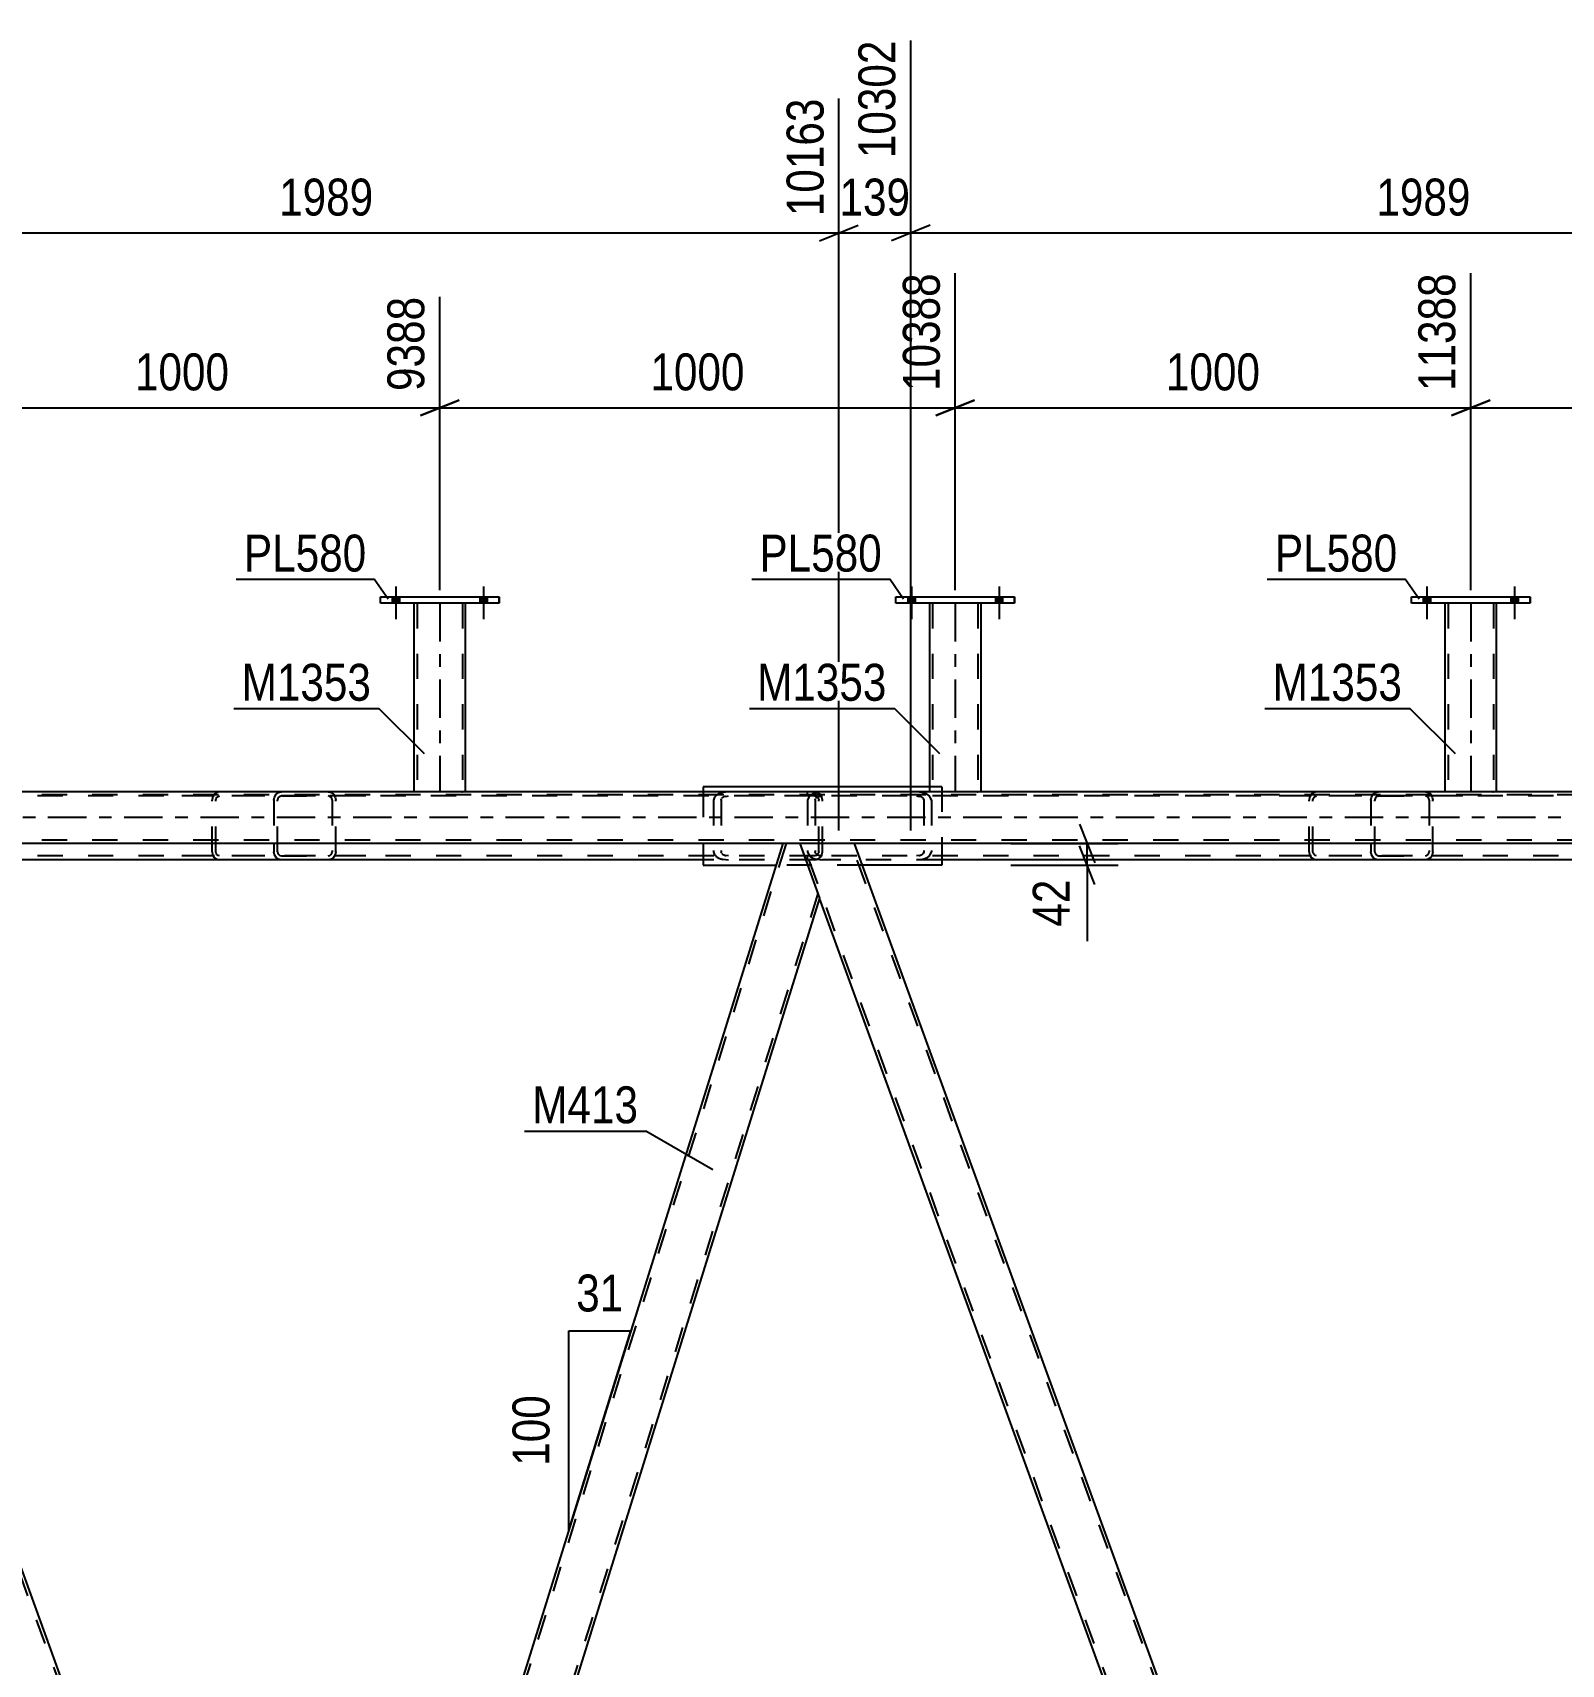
# Model space of a CAD drawing. Header units: millimetres. Extents: x -815 to 374, y -743 to 98.
# Drawn here: x -430 to -311.3, y -616.3 to -489.7 of the extents above; entities that cross this region are included whole.
import ezdxf

# ---------------------------------------------------------------- set-up
doc = ezdxf.new("R2010")
doc.units = ezdxf.units.MM
doc.linetypes.add('DXK_LINE_DOT2', pattern=[3.9198, 1.9599, -1.9599])
doc.linetypes.add('DXK_LINE_DOT3', pattern=[5.9187, 2.979, -0.9799, 0.9799, -0.9799])
doc.styles.add('Arial Narrow', font='ARIALN.TTF', dxfattribs={"height": 0.2})

# ---------------------------------------------------------------- blocks, each defined once
blk = doc.blocks.new('Part-232933173-8762 - 8685')
at = {"color": 2, "linetype": 'Continuous'}
for p, q in [((-451.3, -552.58), (-455.56, -552.58)), ((-408.45, -670.33), (-451.3, -552.58)), ((-454.01, -556.83), (-411.52, -673.58))]:
    blk.add_line(p, q, dxfattribs=at)
at = {"color": 7, "linetype": 'DXK_LINE_DOT2'}
for p, q in [((-455.56, -552.58), (-454.01, -556.83)), ((-411.27, -673.58), (-455.31, -552.58)), ((-407.52, -673.58), (-451.56, -552.58)), ((-407.26, -673.58), (-408.45, -670.33)), ((-411.52, -673.58), (-407.26, -673.58))]:
    blk.add_line(p, q, dxfattribs=at)
blk = doc.blocks.new('Bolt-232933173-46726 - 8685')
at = {"linetype": 'Continuous'}
for points in [[(-321.48, -533.46), (-322.04, -533.46), (-322.04, -533.94), (-321.48, -533.94)], [(-321.48, -533.46), (-322.04, -533.46), (-322.04, -533.94), (-321.48, -533.94)], [(-314.68, -533.46), (-315.24, -533.46), (-315.24, -533.94), (-314.68, -533.94)], [(-314.68, -533.46), (-315.24, -533.46), (-315.24, -533.94), (-314.68, -533.94)]]:
    blk.add_hatch(color=1, dxfattribs=at).paths.add_polyline_path(points)
at = {"color": 1, "linetype": 'Continuous'}
for p, q in [((-321.76, -532.66), (-321.76, -535.18)), ((-321.76, -532.66), (-321.76, -535.18)), ((-314.96, -532.66), (-314.96, -535.18)), ((-314.96, -532.66), (-314.96, -535.18)), ((-322.04, -533.46), (-322.04, -533.94)), ((-322.04, -533.46), (-322.04, -533.94)), ((-321.48, -533.46), (-321.48, -533.94)), ((-321.48, -533.46), (-321.48, -533.94)), ((-315.24, -533.46), (-315.24, -533.94)), ((-315.24, -533.46), (-315.24, -533.94)), ((-314.68, -533.46), (-314.68, -533.94)), ((-314.68, -533.46), (-314.68, -533.94))]:
    blk.add_line(p, q, dxfattribs=at)
blk = doc.blocks.new('Part-232933173-8705 - 8685')
at = {"color": 7, "linetype": 'DXK_LINE_DOT2'}
for p, q in [((-369.73, -548.98), (-369.82, -549.22)), ((-369.82, -549.22), (-369.82, -553.22)), ((-369.24, -549.22), (-369.19, -549.1)), ((-369.24, -549.22), (-369.24, -553.22)), ((-368.65, -548.58), (-369.1, -548.63)), ((-368.88, -548.93), (-368.65, -548.9)), ((-326.24, -548.58), (-368.65, -548.58)), ((-318.96, -548.9), (-368.65, -548.9)), ((-318.96, -548.58), (-361.37, -548.58)), ((-360.93, -548.63), (-361.37, -548.58)), ((-361.37, -548.9), (-361.15, -548.93)), ((-360.84, -549.1), (-360.79, -549.22)), ((-360.79, -549.22), (-360.79, -553.22)), ((-360.21, -549.22), (-360.3, -548.98)), ((-360.21, -549.22), (-360.21, -553.22)), ((-369.82, -553.22), (-369.73, -553.47)), ((-369.19, -553.35), (-369.24, -553.22)), ((-369.1, -553.81), (-368.65, -553.86)), ((-368.65, -553.54), (-368.88, -553.52)), ((-318.96, -553.54), (-368.65, -553.54)), ((-359.41, -553.86), (-368.65, -553.86)), ((-359.41, -553.86), (-366.02, -553.86)), ((-361.15, -553.52), (-361.37, -553.54)), ((-361.37, -553.86), (-360.93, -553.81)), ((-360.79, -553.22), (-360.84, -553.35)), ((-360.3, -553.47), (-360.21, -553.22)), ((-318.96, -553.86), (-325.51, -553.86))]:
    blk.add_line(p, q, dxfattribs=at)
at = {"color": 2, "linetype": 'Continuous'}
blk.add_line((-325.51, -553.86), (-359.41, -553.86), dxfattribs=at)
at = {"color": 7, "linetype": 'DXK_LINE_DOT2'}
for centre, radius, start, end in [((-368.92, -549.71), 1.09, 99.5182, 138.0638), ((-368.79, -549.46), 0.545, 99.5182, 138.0638), ((-361.24, -549.46), 0.545, 41.9363, 80.4819), ((-361.11, -549.71), 1.09, 41.9363, 80.4819), ((-368.92, -552.74), 1.09, 221.9363, 260.4819), ((-368.79, -552.98), 0.545, 221.9363, 260.4819), ((-361.24, -552.98), 0.545, 279.5182, 318.0638), ((-361.11, -552.74), 1.09, 279.5182, 318.0638)]:
    blk.add_arc(centre, radius, start, end, dxfattribs=at)
blk = doc.blocks.new('Part-232933173-8706 - 8685')
at = {"color": 7, "linetype": 'DXK_LINE_DOT2'}
for p, q in [((-326.1, -549.22), (-326.05, -548.98)), ((-326.1, -549.22), (-326.1, -552.58)), ((-326.05, -548.98), (-325.93, -548.77)), ((-325.93, -548.77), (-325.74, -548.63)), ((-325.78, -549.1), (-325.8, -549.22)), ((-325.8, -553.22), (-325.8, -549.22)), ((-325.72, -549), (-325.78, -549.1)), ((-325.74, -548.63), (-325.51, -548.58)), ((-325.63, -548.93), (-325.72, -549)), ((-325.51, -548.9), (-325.63, -548.93)), ((-284.11, -548.58), (-325.51, -548.58)), ((-325.51, -548.9), (-321.87, -548.9)), ((-284.5, -548.9), (-325.51, -548.9)), ((-321.87, -548.58), (-321.65, -548.63)), ((-321.76, -548.93), (-321.87, -548.9)), ((-321.67, -549), (-321.76, -548.93)), ((-321.61, -549.1), (-321.67, -549)), ((-321.65, -548.63), (-321.46, -548.77)), ((-321.58, -549.22), (-321.61, -549.1)), ((-321.58, -549.22), (-321.58, -553.22)), ((-321.46, -548.77), (-321.34, -548.98)), ((-321.34, -548.98), (-321.29, -549.22)), ((-321.29, -553.22), (-321.29, -549.22)), ((-291.89, -548.98), (-291.98, -549.22)), ((-291.98, -549.22), (-291.98, -553.22)), ((-291.4, -549.22), (-291.36, -549.1)), ((-291.4, -549.22), (-291.4, -553.22)), ((-290.82, -548.58), (-291.26, -548.63)), ((-291.04, -548.93), (-290.82, -548.9)), ((-284.11, -548.9), (-290.82, -548.9)), ((-284.68, -548.9), (-284.68, -548.58)), ((-283.89, -548.63), (-284.11, -548.58)), ((-284.11, -548.9), (-284, -548.93)), ((-284, -548.93), (-283.91, -549)), ((-283.91, -549), (-283.84, -549.1)), ((-283.7, -548.77), (-283.89, -548.63)), ((-283.84, -549.1), (-283.82, -549.22)), ((-283.82, -553.22), (-283.82, -549.22)), ((-283.57, -548.98), (-283.7, -548.77)), ((-283.53, -549.22), (-283.57, -548.98)), ((-283.53, -553.22), (-283.53, -549.22)), ((-325.8, -553.22), (-325.78, -553.34)), ((-325.78, -553.34), (-325.72, -553.45)), ((-325.72, -553.45), (-325.63, -553.52)), ((-325.63, -553.52), (-325.51, -553.54)), ((-325.51, -553.54), (-321.87, -553.54)), ((-284.11, -553.54), (-325.51, -553.54)), ((-321.87, -553.54), (-321.76, -553.52)), ((-321.65, -553.81), (-321.87, -553.86)), ((-321.76, -553.52), (-321.67, -553.45)), ((-321.67, -553.45), (-321.61, -553.34)), ((-321.46, -553.68), (-321.65, -553.81)), ((-321.61, -553.34), (-321.58, -553.22)), ((-321.34, -553.47), (-321.46, -553.68)), ((-321.29, -553.22), (-321.34, -553.47)), ((-284.11, -553.86), (-292.78, -553.86)), ((-291.98, -553.22), (-291.89, -553.47)), ((-291.36, -553.34), (-291.4, -553.22)), ((-291.26, -553.81), (-290.82, -553.86)), ((-290.82, -553.54), (-291.04, -553.52)), ((-284.68, -553.86), (-284.68, -553.54)), ((-284, -553.52), (-284.11, -553.54)), ((-284.11, -553.86), (-283.89, -553.81)), ((-283.91, -553.45), (-284, -553.52)), ((-283.84, -553.34), (-283.91, -553.45)), ((-283.89, -553.81), (-283.7, -553.68)), ((-283.82, -553.22), (-283.84, -553.34)), ((-283.7, -553.68), (-283.57, -553.47)), ((-283.57, -553.47), (-283.53, -553.22))]:
    blk.add_line(p, q, dxfattribs=at)
at = {"color": 2, "linetype": 'Continuous'}
for p, q in [((-326.1, -552.58), (-326.1, -553.22)), ((-326.05, -553.47), (-326.1, -553.22)), ((-325.93, -553.68), (-326.05, -553.47)), ((-325.74, -553.81), (-325.93, -553.68)), ((-325.51, -553.86), (-325.74, -553.81)), ((-292.78, -553.86), (-325.51, -553.86))]:
    blk.add_line(p, q, dxfattribs=at)
at = {"color": 7, "linetype": 'DXK_LINE_DOT2'}
for centre, radius, start, end in [((-291.08, -549.71), 1.09, 99.5182, 138.0638), ((-290.95, -549.46), 0.545, 99.5182, 138.0638), ((-291.08, -552.74), 1.09, 221.9363, 260.4819), ((-290.95, -552.98), 0.545, 221.9363, 260.4819)]:
    blk.add_arc(centre, radius, start, end, dxfattribs=at)
blk = doc.blocks.new('Part-232933173-8707 - 8685')
at = {"color": 7, "linetype": 'DXK_LINE_DOT2'}
for p, q in [((-454.86, -548.98), (-454.95, -549.22)), ((-454.95, -549.22), (-454.95, -553.22)), ((-454.37, -549.22), (-454.33, -549.1)), ((-454.37, -549.22), (-454.37, -553.22)), ((-453.79, -548.58), (-454.23, -548.63)), ((-454.01, -548.93), (-453.79, -548.9)), ((-453.79, -548.58), (-446.51, -548.58)), ((-404.09, -548.58), (-453.79, -548.58)), ((-404.09, -548.9), (-453.79, -548.9)), ((-446.06, -548.63), (-446.51, -548.58)), ((-446.51, -548.9), (-446.29, -548.93)), ((-445.97, -549.1), (-445.93, -549.22)), ((-445.93, -549.22), (-445.93, -553.22)), ((-445.34, -549.22), (-445.43, -548.98)), ((-445.34, -549.22), (-445.34, -553.22)), ((-454.95, -553.22), (-454.86, -553.47)), ((-454.33, -553.34), (-454.37, -553.22)), ((-454.23, -553.81), (-453.79, -553.86)), ((-453.79, -553.54), (-454.01, -553.52)), ((-404.09, -553.54), (-453.79, -553.54)), ((-444.54, -553.86), (-453.79, -553.86)), ((-444.54, -553.86), (-451.15, -553.86)), ((-446.29, -553.52), (-446.51, -553.54)), ((-446.51, -553.86), (-446.06, -553.81)), ((-445.93, -553.22), (-445.97, -553.34)), ((-445.43, -553.47), (-445.34, -553.22)), ((-404.09, -553.86), (-410.65, -553.86))]:
    blk.add_line(p, q, dxfattribs=at)
at = {"color": 2, "linetype": 'Continuous'}
blk.add_line((-410.65, -553.86), (-444.54, -553.86), dxfattribs=at)
at = {"color": 7, "linetype": 'DXK_LINE_DOT2'}
for centre, radius, start, end in [((-454.05, -549.71), 1.09, 99.5182, 138.0638), ((-453.92, -549.46), 0.545, 99.5182, 138.0638), ((-446.38, -549.46), 0.545, 41.9363, 80.4819), ((-446.24, -549.71), 1.09, 41.9363, 80.4819), ((-454.05, -552.74), 1.09, 221.9363, 260.4819), ((-453.92, -552.98), 0.545, 221.9363, 260.4819), ((-446.38, -552.98), 0.545, 279.5182, 318.0638), ((-446.24, -552.74), 1.09, 279.5182, 318.0638)]:
    blk.add_arc(centre, radius, start, end, dxfattribs=at)
blk = doc.blocks.new('Part-232933173-8708 - 8685')
at = {"color": 7, "linetype": 'DXK_LINE_DOT2'}
for p, q in [((-411.23, -549.22), (-411.19, -548.98)), ((-411.23, -549.22), (-411.23, -552.58)), ((-411.19, -548.98), (-411.06, -548.77)), ((-411.06, -548.77), (-410.87, -548.63)), ((-410.92, -549.1), (-410.94, -549.22)), ((-410.94, -553.22), (-410.94, -549.22)), ((-410.85, -549), (-410.92, -549.1)), ((-410.87, -548.63), (-410.65, -548.58)), ((-410.76, -548.93), (-410.85, -549)), ((-410.65, -548.9), (-410.76, -548.93)), ((-369.25, -548.58), (-410.65, -548.58)), ((-410.65, -548.9), (-407.01, -548.9)), ((-369.64, -548.9), (-410.65, -548.9)), ((-407.01, -548.58), (-406.79, -548.63)), ((-406.9, -548.93), (-407.01, -548.9)), ((-406.8, -549), (-406.9, -548.93)), ((-406.74, -549.1), (-406.8, -549)), ((-406.79, -548.63), (-406.6, -548.77)), ((-406.72, -549.22), (-406.74, -549.1)), ((-406.72, -549.22), (-406.72, -553.22)), ((-406.6, -548.77), (-406.47, -548.98)), ((-406.47, -548.98), (-406.43, -549.22)), ((-406.43, -553.22), (-406.43, -549.22)), ((-377.03, -548.98), (-377.12, -549.22)), ((-377.12, -549.22), (-377.12, -553.22)), ((-376.53, -549.22), (-376.49, -549.1)), ((-376.53, -549.22), (-376.53, -553.22)), ((-375.95, -548.58), (-376.4, -548.63)), ((-376.17, -548.93), (-375.95, -548.9)), ((-369.25, -548.9), (-375.95, -548.9)), ((-369.82, -548.9), (-369.82, -548.58)), ((-369.02, -548.63), (-369.25, -548.58)), ((-369.25, -548.9), (-369.13, -548.93)), ((-369.13, -548.93), (-369.04, -549)), ((-369.04, -549), (-368.98, -549.1)), ((-368.83, -548.77), (-369.02, -548.63)), ((-368.98, -549.1), (-368.95, -549.22)), ((-368.95, -553.22), (-368.95, -549.22)), ((-368.71, -548.98), (-368.83, -548.77)), ((-368.66, -549.22), (-368.71, -548.98)), ((-368.66, -553.22), (-368.66, -549.22)), ((-410.94, -553.22), (-410.92, -553.34)), ((-410.92, -553.34), (-410.85, -553.45)), ((-410.85, -553.45), (-410.76, -553.52)), ((-410.76, -553.52), (-410.65, -553.54)), ((-410.65, -553.54), (-407.01, -553.54)), ((-369.25, -553.54), (-410.65, -553.54)), ((-407.01, -553.54), (-406.9, -553.52)), ((-406.79, -553.81), (-407.01, -553.86)), ((-406.9, -553.52), (-406.8, -553.45)), ((-406.8, -553.45), (-406.74, -553.34)), ((-406.6, -553.68), (-406.79, -553.81)), ((-406.74, -553.34), (-406.72, -553.22)), ((-406.47, -553.47), (-406.6, -553.68)), ((-406.43, -553.22), (-406.47, -553.47)), ((-369.25, -553.86), (-377.92, -553.86)), ((-377.12, -553.22), (-377.03, -553.47)), ((-376.49, -553.34), (-376.53, -553.22)), ((-376.4, -553.81), (-375.95, -553.86)), ((-375.95, -553.54), (-376.17, -553.52)), ((-369.82, -553.86), (-369.82, -553.54)), ((-369.13, -553.52), (-369.25, -553.54)), ((-369.25, -553.86), (-369.02, -553.81)), ((-369.04, -553.45), (-369.13, -553.52)), ((-368.98, -553.34), (-369.04, -553.45)), ((-369.02, -553.81), (-368.83, -553.68)), ((-368.95, -553.22), (-368.98, -553.34)), ((-368.83, -553.68), (-368.71, -553.47)), ((-368.71, -553.47), (-368.66, -553.22))]:
    blk.add_line(p, q, dxfattribs=at)
at = {"color": 2, "linetype": 'Continuous'}
for p, q in [((-411.23, -552.58), (-411.23, -553.22)), ((-411.19, -553.47), (-411.23, -553.22)), ((-411.06, -553.68), (-411.19, -553.47)), ((-410.87, -553.81), (-411.06, -553.68)), ((-410.65, -553.86), (-410.87, -553.81)), ((-377.92, -553.86), (-410.65, -553.86))]:
    blk.add_line(p, q, dxfattribs=at)
at = {"color": 7, "linetype": 'DXK_LINE_DOT2'}
for centre, radius, start, end in [((-376.22, -549.71), 1.09, 99.5182, 138.0638), ((-376.08, -549.46), 0.545, 99.5182, 138.0638), ((-376.22, -552.74), 1.09, 221.9363, 260.4819), ((-376.08, -552.98), 0.545, 221.9363, 260.4819)]:
    blk.add_arc(centre, radius, start, end, dxfattribs=at)
blk = doc.blocks.new('Part-232933173-8787 - 8685')
at = {"color": 2, "linetype": 'Continuous'}
for p, q in [((-286.61, -552.58), (-323.31, -670.33)), ((-285.29, -552.58), (-286.61, -552.58)), ((-285.29, -552.58), (-283.75, -556.83)), ((-283.75, -556.83), (-320.14, -673.58)), ((-322.13, -673.58), (-323.31, -670.33))]:
    blk.add_line(p, q, dxfattribs=at)
at = {"color": 7, "linetype": 'DXK_LINE_DOT2'}
for p, q in [((-286.36, -552.58), (-323.18, -670.7)), ((-283.88, -556.46), (-320.39, -673.58)), ((-320.14, -673.58), (-322.13, -673.58))]:
    blk.add_line(p, q, dxfattribs=at)
blk = doc.blocks.new('Part-232933173-8792 - 8685')
at = {"color": 2, "linetype": 'Continuous'}
for p, q in [((-371.75, -552.58), (-408.45, -670.33)), ((-370.43, -552.58), (-371.75, -552.58)), ((-370.43, -552.58), (-368.88, -556.83)), ((-368.88, -556.83), (-405.27, -673.58)), ((-407.26, -673.58), (-408.45, -670.33))]:
    blk.add_line(p, q, dxfattribs=at)
at = {"color": 7, "linetype": 'DXK_LINE_DOT2'}
for p, q in [((-371.49, -552.58), (-408.31, -670.7)), ((-369.02, -556.46), (-405.52, -673.58)), ((-405.27, -673.58), (-407.26, -673.58))]:
    blk.add_line(p, q, dxfattribs=at)
blk = doc.blocks.new('Part-232933173-8757 - 8685')
at = {"color": 2, "linetype": 'Continuous'}
for p, q in [((-366.17, -552.58), (-370.43, -552.58)), ((-323.31, -670.33), (-366.17, -552.58)), ((-326.39, -673.58), (-368.88, -556.83))]:
    blk.add_line(p, q, dxfattribs=at)
at = {"color": 7, "linetype": 'DXK_LINE_DOT2'}
for p, q in [((-370.43, -552.58), (-368.88, -556.83)), ((-326.13, -673.58), (-370.17, -552.58)), ((-322.39, -673.58), (-366.43, -552.58)), ((-322.13, -673.58), (-323.31, -670.33)), ((-326.39, -673.58), (-322.13, -673.58))]:
    blk.add_line(p, q, dxfattribs=at)
blk = doc.blocks.new('Part-232933173-8836 - 8685')
at = {"color": 7, "linetype": 'DXK_LINE_DOT2'}
for p, q in [((-412.54, -548.58), (-418.37, -548.58)), ((-412.54, -548.9), (-418.37, -548.9)), ((-415.99, -548.98), (-416.03, -549.22)), ((-416.03, -553.22), (-416.03, -549.22)), ((-415.86, -548.77), (-415.99, -548.98)), ((-415.67, -548.63), (-415.86, -548.77)), ((-415.74, -549.22), (-415.72, -549.1)), ((-415.74, -553.22), (-415.74, -549.22)), ((-415.72, -549.1), (-415.66, -549)), ((-415.45, -548.58), (-415.67, -548.63)), ((-415.66, -549), (-415.56, -548.93)), ((-415.56, -548.93), (-415.45, -548.9)), ((-412.54, -553.54), (-418.37, -553.54)), ((-412.54, -553.86), (-418.37, -553.86)), ((-416.03, -553.22), (-415.99, -553.47)), ((-415.99, -553.47), (-415.86, -553.68)), ((-415.86, -553.68), (-415.67, -553.81)), ((-415.72, -553.34), (-415.74, -553.22)), ((-415.66, -553.45), (-415.72, -553.34)), ((-415.67, -553.81), (-415.45, -553.86)), ((-415.56, -553.52), (-415.66, -553.45)), ((-415.45, -553.54), (-415.56, -553.52))]:
    blk.add_line(p, q, dxfattribs=at)
blk = doc.blocks.new('Part-232933173-8837 - 8685')
at = {"color": 7, "linetype": 'DXK_LINE_DOT2'}
for p, q in [((-327.4, -548.58), (-333.23, -548.58)), ((-327.4, -548.9), (-333.23, -548.9)), ((-330.86, -548.98), (-330.9, -549.22)), ((-330.9, -553.22), (-330.9, -549.22)), ((-330.73, -548.77), (-330.86, -548.98)), ((-330.54, -548.63), (-330.73, -548.77)), ((-330.61, -549.22), (-330.59, -549.1)), ((-330.61, -553.22), (-330.61, -549.22)), ((-330.59, -549.1), (-330.52, -549)), ((-330.32, -548.58), (-330.54, -548.63)), ((-330.52, -549), (-330.43, -548.93)), ((-330.43, -548.93), (-330.32, -548.9)), ((-327.4, -553.54), (-333.23, -553.54)), ((-327.4, -553.86), (-333.23, -553.86)), ((-330.9, -553.22), (-330.86, -553.47)), ((-330.86, -553.47), (-330.73, -553.68)), ((-330.73, -553.68), (-330.54, -553.81)), ((-330.59, -553.34), (-330.61, -553.22)), ((-330.52, -553.45), (-330.59, -553.34)), ((-330.54, -553.81), (-330.32, -553.86)), ((-330.43, -553.52), (-330.52, -553.45)), ((-330.32, -553.54), (-330.43, -553.52))]:
    blk.add_line(p, q, dxfattribs=at)
blk = doc.blocks.new('Part-232933173-8859 - 8685')
at = {"color": 2, "linetype": 'Continuous'}
for p, q in [((-377.92, -548.18), (-377.92, -548.58)), ((-360.36, -548.18), (-377.92, -548.18)), ((-377.92, -552.58), (-377.92, -554.26)), ((-359.41, -552.58), (-359.41, -554.26)), ((-377.92, -554.26), (-372.27, -554.26)), ((-359.41, -554.26), (-365.56, -554.26))]:
    blk.add_line(p, q, dxfattribs=at)
at = {"color": 7, "linetype": 'DXK_LINE_DOT2'}
for p, q in [((-377.92, -548.58), (-377.92, -552.58)), ((-359.41, -548.18), (-360.36, -548.18)), ((-359.41, -548.18), (-359.41, -552.58)), ((-365.56, -554.26), (-372.27, -554.26))]:
    blk.add_line(p, q, dxfattribs=at)
blk = doc.blocks.new('Part-232933173-8916 - 8685')
at = {"color": 7, "linetype": 'DXK_LINE_DOT2'}
for p, q in [((-58.82, -548.82), (-738.27, -548.82)), ((-58.82, -548.58), (-720.36, -548.58)), ((-396.36, -548.58), (-400.36, -548.58)), ((-356.36, -548.58), (-360.36, -548.58)), ((-316.36, -548.58), (-320.36, -548.58)), ((-58.82, -552.34), (-738.27, -552.34)), ((-366.17, -552.58), (-371.75, -552.58))]:
    blk.add_line(p, q, dxfattribs=at)
at = {"color": 2, "linetype": 'Continuous'}
for p, q in [((-400.36, -548.58), (-436.36, -548.58)), ((-360.36, -548.58), (-396.36, -548.58)), ((-320.36, -548.58), (-356.36, -548.58)), ((-280.36, -548.58), (-316.36, -548.58)), ((-371.75, -552.58), (-451.3, -552.58)), ((-286.61, -552.58), (-366.17, -552.58))]:
    blk.add_line(p, q, dxfattribs=at)
at = {"color": 7, "linetype": 'DXK_LINE_DOT3'}
blk.add_line((-58.82, -550.58), (-738.27, -550.58), dxfattribs=at)
blk = doc.blocks.new('Part-232933173-46642 - 8685')
at = {"color": 2, "linetype": 'Continuous'}
for p, q in [((-320.36, -533.94), (-320.36, -548.58)), ((-316.36, -548.58), (-316.36, -533.94)), ((-316.36, -548.58), (-320.36, -548.58))]:
    blk.add_line(p, q, dxfattribs=at)
at = {"color": 7, "linetype": 'DXK_LINE_DOT2'}
for p, q in [((-316.36, -533.94), (-320.36, -533.94)), ((-320.12, -533.94), (-320.12, -548.58)), ((-316.6, -533.94), (-316.6, -548.58)), ((-320.36, -548.58), (-320.36, -548.58)), ((-320.36, -548.58), (-320.36, -548.58)), ((-320.36, -548.58), (-320.36, -548.58)), ((-316.65, -548.58), (-316.62, -548.58)), ((-316.62, -548.58), (-316.65, -548.58)), ((-316.6, -548.58), (-316.62, -548.58)), ((-316.62, -548.58), (-316.6, -548.58)), ((-316.36, -548.58), (-316.39, -548.58)), ((-316.36, -548.58), (-316.36, -548.58)), ((-316.36, -548.58), (-316.36, -548.58)), ((-316.36, -548.58), (-316.36, -548.58))]:
    blk.add_line(p, q, dxfattribs=at)
at = {"color": 7, "linetype": 'DXK_LINE_DOT3'}
blk.add_line((-318.36, -533.94), (-318.36, -548.58), dxfattribs=at)
blk = doc.blocks.new('Part-232933173-46643 - 8685')
at = {"color": 2, "linetype": 'Continuous'}
for p, q in [((-322.96, -533.46), (-313.76, -533.46)), ((-322.96, -533.94), (-322.96, -533.46)), ((-313.76, -533.94), (-322.96, -533.94)), ((-313.76, -533.94), (-313.76, -533.46))]:
    blk.add_line(p, q, dxfattribs=at)
at = {"color": 7, "linetype": 'DXK_LINE_DOT2'}
for p, q in [((-322.96, -533.94), (-322.96, -533.46)), ((-313.76, -533.46), (-313.76, -533.94))]:
    blk.add_line(p, q, dxfattribs=at)
blk = doc.blocks.new('Part-232933173-46646 - 8685')
at = {"color": 2, "linetype": 'Continuous'}
for p, q in [((-360.36, -533.94), (-360.36, -548.58)), ((-356.36, -548.58), (-356.36, -533.94)), ((-356.36, -548.58), (-360.36, -548.58))]:
    blk.add_line(p, q, dxfattribs=at)
at = {"color": 7, "linetype": 'DXK_LINE_DOT2'}
for p, q in [((-356.36, -533.94), (-360.36, -533.94)), ((-360.12, -533.94), (-360.12, -548.58)), ((-356.6, -533.94), (-356.6, -548.58)), ((-360.36, -548.58), (-360.36, -548.58)), ((-360.36, -548.58), (-360.36, -548.58)), ((-360.36, -548.58), (-360.36, -548.58)), ((-356.65, -548.58), (-356.62, -548.58)), ((-356.62, -548.58), (-356.65, -548.58)), ((-356.6, -548.58), (-356.62, -548.58)), ((-356.62, -548.58), (-356.6, -548.58)), ((-356.36, -548.58), (-356.39, -548.58)), ((-356.36, -548.58), (-356.36, -548.58)), ((-356.36, -548.58), (-356.36, -548.58)), ((-356.36, -548.58), (-356.36, -548.58))]:
    blk.add_line(p, q, dxfattribs=at)
at = {"color": 7, "linetype": 'DXK_LINE_DOT3'}
blk.add_line((-358.36, -533.94), (-358.36, -548.58), dxfattribs=at)
blk = doc.blocks.new('Part-232933173-46647 - 8685')
at = {"color": 2, "linetype": 'Continuous'}
for p, q in [((-362.96, -533.46), (-353.76, -533.46)), ((-362.96, -533.94), (-362.96, -533.46)), ((-353.76, -533.94), (-362.96, -533.94)), ((-353.76, -533.94), (-353.76, -533.46))]:
    blk.add_line(p, q, dxfattribs=at)
at = {"color": 7, "linetype": 'DXK_LINE_DOT2'}
for p, q in [((-362.96, -533.94), (-362.96, -533.46)), ((-353.76, -533.46), (-353.76, -533.94))]:
    blk.add_line(p, q, dxfattribs=at)
blk = doc.blocks.new('Part-232933173-46650 - 8685')
at = {"color": 2, "linetype": 'Continuous'}
for p, q in [((-400.36, -533.94), (-400.36, -548.58)), ((-396.36, -548.58), (-396.36, -533.94)), ((-396.36, -548.58), (-400.36, -548.58))]:
    blk.add_line(p, q, dxfattribs=at)
at = {"color": 7, "linetype": 'DXK_LINE_DOT2'}
for p, q in [((-396.36, -533.94), (-400.36, -533.94)), ((-400.12, -533.94), (-400.12, -548.58)), ((-396.6, -533.94), (-396.6, -548.58)), ((-400.36, -548.58), (-400.36, -548.58)), ((-400.36, -548.58), (-400.36, -548.58)), ((-400.36, -548.58), (-400.36, -548.58)), ((-396.65, -548.58), (-396.62, -548.58)), ((-396.62, -548.58), (-396.65, -548.58)), ((-396.6, -548.58), (-396.62, -548.58)), ((-396.62, -548.58), (-396.6, -548.58)), ((-396.36, -548.58), (-396.39, -548.58)), ((-396.36, -548.58), (-396.36, -548.58)), ((-396.36, -548.58), (-396.36, -548.58)), ((-396.36, -548.58), (-396.36, -548.58))]:
    blk.add_line(p, q, dxfattribs=at)
at = {"color": 7, "linetype": 'DXK_LINE_DOT3'}
blk.add_line((-398.36, -533.94), (-398.36, -548.58), dxfattribs=at)
blk = doc.blocks.new('Part-232933173-46651 - 8685')
at = {"color": 2, "linetype": 'Continuous'}
for p, q in [((-402.96, -533.46), (-393.76, -533.46)), ((-402.96, -533.94), (-402.96, -533.46)), ((-393.76, -533.94), (-402.96, -533.94)), ((-393.76, -533.94), (-393.76, -533.46))]:
    blk.add_line(p, q, dxfattribs=at)
at = {"color": 7, "linetype": 'DXK_LINE_DOT2'}
for p, q in [((-402.96, -533.94), (-402.96, -533.46)), ((-393.76, -533.46), (-393.76, -533.94))]:
    blk.add_line(p, q, dxfattribs=at)
blk = doc.blocks.new('Bolt-232933173-46728 - 8685')
at = {"linetype": 'Continuous'}
for points in [[(-361.48, -533.46), (-362.04, -533.46), (-362.04, -533.94), (-361.48, -533.94)], [(-361.48, -533.46), (-362.04, -533.46), (-362.04, -533.94), (-361.48, -533.94)], [(-354.68, -533.46), (-355.24, -533.46), (-355.24, -533.94), (-354.68, -533.94)], [(-354.68, -533.46), (-355.24, -533.46), (-355.24, -533.94), (-354.68, -533.94)]]:
    blk.add_hatch(color=1, dxfattribs=at).paths.add_polyline_path(points)
at = {"color": 1, "linetype": 'Continuous'}
for p, q in [((-361.76, -532.66), (-361.76, -535.18)), ((-361.76, -532.66), (-361.76, -535.18)), ((-354.96, -532.66), (-354.96, -535.18)), ((-354.96, -532.66), (-354.96, -535.18)), ((-362.04, -533.46), (-362.04, -533.94)), ((-362.04, -533.46), (-362.04, -533.94)), ((-361.48, -533.46), (-361.48, -533.94)), ((-361.48, -533.46), (-361.48, -533.94)), ((-355.24, -533.46), (-355.24, -533.94)), ((-355.24, -533.46), (-355.24, -533.94)), ((-354.68, -533.46), (-354.68, -533.94)), ((-354.68, -533.46), (-354.68, -533.94))]:
    blk.add_line(p, q, dxfattribs=at)
blk = doc.blocks.new('Bolt-232933173-46730 - 8685')
at = {"linetype": 'Continuous'}
for points in [[(-401.48, -533.46), (-402.04, -533.46), (-402.04, -533.94), (-401.48, -533.94)], [(-401.48, -533.46), (-402.04, -533.46), (-402.04, -533.94), (-401.48, -533.94)], [(-394.68, -533.46), (-395.24, -533.46), (-395.24, -533.94), (-394.68, -533.94)], [(-394.68, -533.46), (-395.24, -533.46), (-395.24, -533.94), (-394.68, -533.94)]]:
    blk.add_hatch(color=1, dxfattribs=at).paths.add_polyline_path(points)
at = {"color": 1, "linetype": 'Continuous'}
for p, q in [((-401.76, -532.66), (-401.76, -535.18)), ((-401.76, -532.66), (-401.76, -535.18)), ((-394.96, -532.66), (-394.96, -535.18)), ((-394.96, -532.66), (-394.96, -535.18)), ((-402.04, -533.46), (-402.04, -533.94)), ((-402.04, -533.46), (-402.04, -533.94)), ((-401.48, -533.46), (-401.48, -533.94)), ((-401.48, -533.46), (-401.48, -533.94)), ((-395.24, -533.46), (-395.24, -533.94)), ((-395.24, -533.46), (-395.24, -533.94)), ((-394.68, -533.46), (-394.68, -533.94)), ((-394.68, -533.46), (-394.68, -533.94))]:
    blk.add_line(p, q, dxfattribs=at)
blk = doc.blocks.new('StraightDimension-232933173-59584 - 8685')
at = {"color": 7, "linetype": 'Continuous'}
for p, q in [((-318.36, -532.94), (-318.36, -508.34)), ((-278.36, -532.94), (-278.36, -508.34)), ((-316.86, -518.18), (-319.86, -519.38)), ((-318.36, -518.78), (-278.36, -518.78)), ((-279.86, -519.38), (-276.86, -518.18))]:
    blk.add_line(p, q, dxfattribs=at)
at = {"color": 0}
blk.add_wipeout([(-294.1, -518.03), (-294.1, -513.83), (-302.61, -513.83), (-302.61, -518.03)], dxfattribs=at)
at = {"color": 3, "style": 'Arial Narrow'}
blk.add_text('1000', height=2.863, dxfattribs=at).set_placement((-302.01, -517.43))
at = {"color": 0, "linetype": 'Continuous'}
blk.add_wipeout([(-278.96, -507.74), (-283.16, -507.74), (-283.16, -518.08), (-278.96, -518.08)], dxfattribs=at)
at = {"color": 3, "linetype": 'Continuous', "style": 'Arial Narrow'}
blk.add_text('12388', height=2.863, rotation=90.0002, dxfattribs=at).set_placement((-279.56, -517.48))
blk = doc.blocks.new('StraightDimension-232933173-59586 - 8685')
at = {"color": 7, "linetype": 'Continuous'}
for p, q in [((-358.36, -532.94), (-358.36, -508.34)), ((-398.36, -532.94), (-398.36, -510.17)), ((-396.86, -518.18), (-399.86, -519.38)), ((-398.36, -518.78), (-358.36, -518.78)), ((-359.86, -519.38), (-356.86, -518.18))]:
    blk.add_line(p, q, dxfattribs=at)
at = {"color": 0}
blk.add_wipeout([(-374.1, -518.03), (-374.1, -513.83), (-382.61, -513.83), (-382.61, -518.03)], dxfattribs=at)
at = {"color": 3, "style": 'Arial Narrow'}
blk.add_text('1000', height=2.863, dxfattribs=at).set_placement((-382.01, -517.43))
at = {"color": 0, "linetype": 'Continuous'}
blk.add_wipeout([(-358.96, -507.74), (-363.16, -507.74), (-363.16, -518.08), (-358.96, -518.08)], dxfattribs=at)
at = {"color": 3, "linetype": 'Continuous', "style": 'Arial Narrow'}
blk.add_text('10388', height=2.863, rotation=90.0002, dxfattribs=at).set_placement((-359.56, -517.48))
blk = doc.blocks.new('StraightDimension-232933173-38303 - 8685')
at = {"color": 7, "linetype": 'Continuous'}
for p, q in [((-361.81, -551.58), (-361.81, -490.28)), ((-367.38, -551.58), (-367.38, -494.78)), ((-368.88, -505.82), (-365.88, -504.62)), ((-360.31, -504.62), (-363.31, -505.82)), ((-367.38, -505.22), (-361.81, -505.22))]:
    blk.add_line(p, q, dxfattribs=at)
at = {"color": 0}
blk.add_wipeout([(-361.25, -504.47), (-361.25, -500.27), (-367.94, -500.27), (-367.94, -504.47)], dxfattribs=at)
at = {"color": 3, "style": 'Arial Narrow'}
blk.add_text('139', height=2.863, dxfattribs=at).set_placement((-367.34, -503.87))
at = {"color": 0, "linetype": 'Continuous'}
blk.add_wipeout([(-362.41, -489.68), (-366.61, -489.68), (-366.61, -500.02), (-362.41, -500.02)], dxfattribs=at)
at = {"color": 3, "linetype": 'Continuous', "style": 'Arial Narrow'}
blk.add_text('10302', height=2.863, rotation=90.0002, dxfattribs=at).set_placement((-363.01, -499.42))
blk = doc.blocks.new('AngleDimension-232933173-27118 - 8685')
at = {"color": 7, "linetype": 'Continuous'}
for p, q in [((-383.22, -589.41), (-383.53, -590.39)), ((-388.35, -590.39), (-383.53, -590.39)), ((-388.35, -605.85), (-383.53, -590.39)), ((-388.35, -605.85), (-388.35, -590.39))]:
    blk.add_line(p, q, dxfattribs=at)
at = {"color": 0}
blk.add_wipeout([(-389.25, -594.78), (-393.45, -594.78), (-393.45, -601.46), (-389.25, -601.46)], dxfattribs=at)
at = {"color": 3, "style": 'Arial Narrow'}
blk.add_text('100', height=2.863, rotation=90.0002, dxfattribs=at).set_placement((-389.85, -600.86))
at = {"color": 0}
blk.add_wipeout([(-383.51, -589.49), (-383.51, -585.29), (-388.37, -585.29), (-388.37, -589.49)], dxfattribs=at)
at = {"color": 3, "style": 'Arial Narrow'}
blk.add_text('31', height=2.863, dxfattribs=at).set_placement((-387.77, -588.89))
blk = doc.blocks.new('StraightDimension-232933173-38304 - 8685')
at = {"color": 7, "linetype": 'Continuous'}
for p, q in [((-446.94, -551.58), (-446.94, -492.11)), ((-367.38, -551.58), (-367.38, -494.78)), ((-445.44, -504.62), (-448.44, -505.82)), ((-368.88, -505.82), (-365.88, -504.62)), ((-446.94, -505.22), (-367.38, -505.22))]:
    blk.add_line(p, q, dxfattribs=at)
at = {"color": 0}
blk.add_wipeout([(-402.9, -504.47), (-402.9, -500.27), (-411.42, -500.27), (-411.42, -504.47)], dxfattribs=at)
at = {"color": 3, "style": 'Arial Narrow'}
blk.add_text('1989', height=2.863, dxfattribs=at).set_placement((-410.82, -503.87))
at = {"color": 0, "linetype": 'Continuous'}
blk.add_wipeout([(-367.98, -494.18), (-372.18, -494.18), (-372.18, -504.52), (-367.98, -504.52)], dxfattribs=at)
at = {"color": 3, "linetype": 'Continuous', "style": 'Arial Narrow'}
blk.add_text('10163', height=2.863, rotation=90.0002, dxfattribs=at).set_placement((-368.58, -503.92))
blk = doc.blocks.new('StraightDimension-232933173-38302 - 8685')
at = {"color": 7, "linetype": 'Continuous'}
for p, q in [((-361.81, -551.58), (-361.81, -490.28)), ((-282.25, -551.58), (-282.25, -494.78)), ((-360.31, -504.62), (-363.31, -505.82)), ((-283.75, -505.82), (-280.75, -504.62)), ((-361.81, -505.22), (-282.25, -505.22))]:
    blk.add_line(p, q, dxfattribs=at)
at = {"color": 0}
blk.add_wipeout([(-317.77, -504.47), (-317.77, -500.27), (-326.28, -500.27), (-326.28, -504.47)], dxfattribs=at)
at = {"color": 3, "style": 'Arial Narrow'}
blk.add_text('1989', height=2.863, dxfattribs=at).set_placement((-325.68, -503.87))
at = {"color": 0, "linetype": 'Continuous'}
blk.add_wipeout([(-282.85, -494.18), (-287.05, -494.18), (-287.05, -504.52), (-282.85, -504.52)], dxfattribs=at)
at = {"color": 3, "linetype": 'Continuous', "style": 'Arial Narrow'}
blk.add_text('12291', height=2.863, rotation=90.0002, dxfattribs=at).set_placement((-283.45, -503.92))
blk = doc.blocks.new('StraightDimension-232933173-38639 - 8685')
at = {"color": 7, "linetype": 'Continuous'}
for p, q in [((-348.73, -551.08), (-347.53, -554.08)), ((-354.04, -552.58), (-345.73, -552.58)), ((-347.53, -555.76), (-348.73, -552.76)), ((-348.13, -554.26), (-348.13, -552.58)), ((-354.04, -554.26), (-345.73, -554.26)), ((-348.13, -554.26), (-348.13, -560.17)), ((-348.13, -554.26), (-348.13, -560.17))]:
    blk.add_line(p, q, dxfattribs=at)
at = {"color": 0}
blk.add_wipeout([(-348.88, -554.79), (-353.08, -554.79), (-353.08, -559.64), (-348.88, -559.64)], dxfattribs=at)
at = {"color": 3, "style": 'Arial Narrow'}
blk.add_text('42', height=2.863, rotation=90.0002, dxfattribs=at).set_placement((-349.48, -559.04))
blk = doc.blocks.new('StraightDimension-232933173-59585 - 8685')
at = {"color": 7, "linetype": 'Continuous'}
for p, q in [((-358.36, -532.94), (-358.36, -508.34)), ((-318.36, -532.94), (-318.36, -508.34)), ((-356.86, -518.18), (-359.86, -519.38)), ((-358.36, -518.78), (-318.36, -518.78)), ((-319.86, -519.38), (-316.86, -518.18))]:
    blk.add_line(p, q, dxfattribs=at)
at = {"color": 0}
blk.add_wipeout([(-334.1, -518.03), (-334.1, -513.83), (-342.61, -513.83), (-342.61, -518.03)], dxfattribs=at)
at = {"color": 3, "style": 'Arial Narrow'}
blk.add_text('1000', height=2.863, dxfattribs=at).set_placement((-342.01, -517.43))
at = {"color": 0, "linetype": 'Continuous'}
blk.add_wipeout([(-318.96, -507.74), (-323.16, -507.74), (-323.16, -518.08), (-318.96, -518.08)], dxfattribs=at)
at = {"color": 3, "linetype": 'Continuous', "style": 'Arial Narrow'}
blk.add_text('11388', height=2.863, rotation=90.0002, dxfattribs=at).set_placement((-319.56, -517.48))
blk = doc.blocks.new('StraightDimension-232933173-59587 - 8685')
at = {"color": 7, "linetype": 'Continuous'}
for p, q in [((-438.36, -532.94), (-438.36, -510.17)), ((-398.36, -532.94), (-398.36, -510.17)), ((-436.86, -518.18), (-439.86, -519.38)), ((-438.36, -518.78), (-398.36, -518.78)), ((-399.86, -519.38), (-396.86, -518.18))]:
    blk.add_line(p, q, dxfattribs=at)
at = {"color": 0}
blk.add_wipeout([(-414.1, -518.03), (-414.1, -513.83), (-422.61, -513.83), (-422.61, -518.03)], dxfattribs=at)
at = {"color": 3, "style": 'Arial Narrow'}
blk.add_text('1000', height=2.863, dxfattribs=at).set_placement((-422.01, -517.43))
at = {"color": 0, "linetype": 'Continuous'}
blk.add_wipeout([(-398.96, -509.57), (-403.16, -509.57), (-403.16, -518.08), (-398.96, -518.08)], dxfattribs=at)
at = {"color": 3, "linetype": 'Continuous', "style": 'Arial Narrow'}
blk.add_text('9388', height=2.863, rotation=90.0002, dxfattribs=at).set_placement((-399.56, -517.48))
blk = doc.blocks.new('Mark-232933173-8788 - 8685')
at = {"color": 0}
blk.add_wipeout([(-382.96, -574.29), (-382.96, -571.29), (-391.18, -571.29), (-391.18, -574.29)], dxfattribs=at)
blk.add_wipeout([(-382.96, -574.29), (-382.96, -571.29), (-391.18, -571.29), (-391.18, -574.29)], dxfattribs=at)
at = {"color": 30, "linetype": 'Continuous'}
for p in [(-391.78, -574.89), (-377.17, -577.89)]:
    blk.add_line(p, (-382.36, -574.89), dxfattribs=at)
at = {"color": 3, "style": 'Arial Narrow'}
blk.add_text('M413', height=2.863, dxfattribs=at).set_placement((-391.18, -574.29))
blk = doc.blocks.new('Mark-232933173-59800 - 8685')
at = {"color": 0}
blk.add_wipeout([(-323.68, -541.51), (-323.68, -538.51), (-333.73, -538.51), (-333.73, -541.51)], dxfattribs=at)
blk.add_wipeout([(-323.68, -541.51), (-323.68, -538.51), (-333.73, -538.51), (-333.73, -541.51)], dxfattribs=at)
at = {"color": 30, "linetype": 'Continuous'}
for p in [(-334.33, -542.11), (-319.55, -545.64)]:
    blk.add_line(p, (-323.08, -542.11), dxfattribs=at)
at = {"color": 3, "style": 'Arial Narrow'}
blk.add_text('M1353', height=2.863, dxfattribs=at).set_placement((-333.73, -541.51))
blk = doc.blocks.new('Mark-232933173-59803 - 8685')
at = {"color": 0}
blk.add_wipeout([(-363.68, -541.51), (-363.68, -538.51), (-373.73, -538.51), (-373.73, -541.51)], dxfattribs=at)
blk.add_wipeout([(-363.68, -541.51), (-363.68, -538.51), (-373.73, -538.51), (-373.73, -541.51)], dxfattribs=at)
at = {"color": 30, "linetype": 'Continuous'}
for p in [(-374.33, -542.11), (-359.55, -545.64)]:
    blk.add_line(p, (-363.08, -542.11), dxfattribs=at)
at = {"color": 3, "style": 'Arial Narrow'}
blk.add_text('M1353', height=2.863, dxfattribs=at).set_placement((-373.73, -541.51))
blk = doc.blocks.new('Mark-232933173-59806 - 8685')
at = {"color": 0}
blk.add_wipeout([(-403.68, -541.51), (-403.68, -538.51), (-413.73, -538.51), (-413.73, -541.51)], dxfattribs=at)
blk.add_wipeout([(-403.68, -541.51), (-403.68, -538.51), (-413.73, -538.51), (-413.73, -541.51)], dxfattribs=at)
at = {"color": 30, "linetype": 'Continuous'}
for p in [(-414.33, -542.11), (-399.55, -545.64)]:
    blk.add_line(p, (-403.08, -542.11), dxfattribs=at)
at = {"color": 3, "style": 'Arial Narrow'}
blk.add_text('M1353', height=2.863, dxfattribs=at).set_placement((-413.73, -541.51))
blk = doc.blocks.new('Mark-232933173-59871 - 8685')
at = {"color": 0}
blk.add_wipeout([(-324.04, -531.49), (-324.04, -528.49), (-333.55, -528.49), (-333.55, -531.49)], dxfattribs=at)
blk.add_wipeout([(-324.04, -531.49), (-324.04, -528.49), (-333.55, -528.49), (-333.55, -531.49)], dxfattribs=at)
at = {"color": 30, "linetype": 'Continuous'}
for p in [(-334.15, -532.09), (-322.37, -533.63)]:
    blk.add_line(p, (-323.44, -532.09), dxfattribs=at)
at = {"color": 3, "style": 'Arial Narrow'}
blk.add_text('PL580', height=2.863, dxfattribs=at).set_placement((-333.55, -531.49))
blk = doc.blocks.new('Mark-232933173-59874 - 8685')
at = {"color": 0}
blk.add_wipeout([(-364.04, -531.49), (-364.04, -528.49), (-373.55, -528.49), (-373.55, -531.49)], dxfattribs=at)
blk.add_wipeout([(-364.04, -531.49), (-364.04, -528.49), (-373.55, -528.49), (-373.55, -531.49)], dxfattribs=at)
at = {"color": 30, "linetype": 'Continuous'}
for p in [(-374.15, -532.09), (-362.37, -533.63)]:
    blk.add_line(p, (-363.44, -532.09), dxfattribs=at)
at = {"color": 3, "style": 'Arial Narrow'}
blk.add_text('PL580', height=2.863, dxfattribs=at).set_placement((-373.55, -531.49))
blk = doc.blocks.new('Mark-232933173-59877 - 8685')
at = {"color": 0}
blk.add_wipeout([(-404.04, -531.49), (-404.04, -528.49), (-413.55, -528.49), (-413.55, -531.49)], dxfattribs=at)
blk.add_wipeout([(-404.04, -531.49), (-404.04, -528.49), (-413.55, -528.49), (-413.55, -531.49)], dxfattribs=at)
at = {"color": 30, "linetype": 'Continuous'}
for p in [(-414.15, -532.09), (-402.37, -533.63)]:
    blk.add_line(p, (-403.44, -532.09), dxfattribs=at)
at = {"color": 3, "style": 'Arial Narrow'}
blk.add_text('PL580', height=2.863, dxfattribs=at).set_placement((-413.55, -531.49))

msp = doc.modelspace()

# ---------------------------------------------------------------- block references
for name in ['Bolt-232933173-46730 - 8685', 'Bolt-232933173-46728 - 8685', 'Bolt-232933173-46726 - 8685', 'Part-232933173-46651 - 8685', 'Part-232933173-46650 - 8685', 'Part-232933173-46647 - 8685', 'Part-232933173-46646 - 8685', 'Part-232933173-46643 - 8685', 'Part-232933173-46642 - 8685', 'Part-232933173-8916 - 8685', 'Part-232933173-8707 - 8685', 'Part-232933173-8836 - 8685', 'Part-232933173-8708 - 8685', 'Part-232933173-8859 - 8685', 'Part-232933173-8705 - 8685', 'Part-232933173-8837 - 8685', 'Part-232933173-8706 - 8685', 'Part-232933173-8762 - 8685', 'Part-232933173-8792 - 8685', 'Part-232933173-8757 - 8685', 'Part-232933173-8787 - 8685']:
    msp.add_blockref(name, (0, 0))

# ---------------------------------------------------------------- next in the draw order: block references
for name in ['StraightDimension-232933173-59586 - 8685', 'StraightDimension-232933173-59584 - 8685', 'Mark-232933173-8788 - 8685', 'AngleDimension-232933173-27118 - 8685']:
    msp.add_blockref(name, (0, 0))

# ---------------------------------------------------------------- next in the draw order: block references
msp.add_blockref('StraightDimension-232933173-38303 - 8685', (0, 0))

# ---------------------------------------------------------------- next in the draw order: block references
for name in ['StraightDimension-232933173-38302 - 8685', 'StraightDimension-232933173-38304 - 8685']:
    msp.add_blockref(name, (0, 0))

# ---------------------------------------------------------------- next in the draw order: block references
for name in ['StraightDimension-232933173-59585 - 8685', 'StraightDimension-232933173-59587 - 8685', 'Mark-232933173-59874 - 8685', 'Mark-232933173-59806 - 8685', 'Mark-232933173-59803 - 8685', 'Mark-232933173-59800 - 8685', 'StraightDimension-232933173-38639 - 8685']:
    msp.add_blockref(name, (0, 0))

# ---------------------------------------------------------------- next in the draw order: block references
for name in ['Mark-232933173-59877 - 8685', 'Mark-232933173-59871 - 8685']:
    msp.add_blockref(name, (0, 0))

doc.saveas('drawing.dxf')
